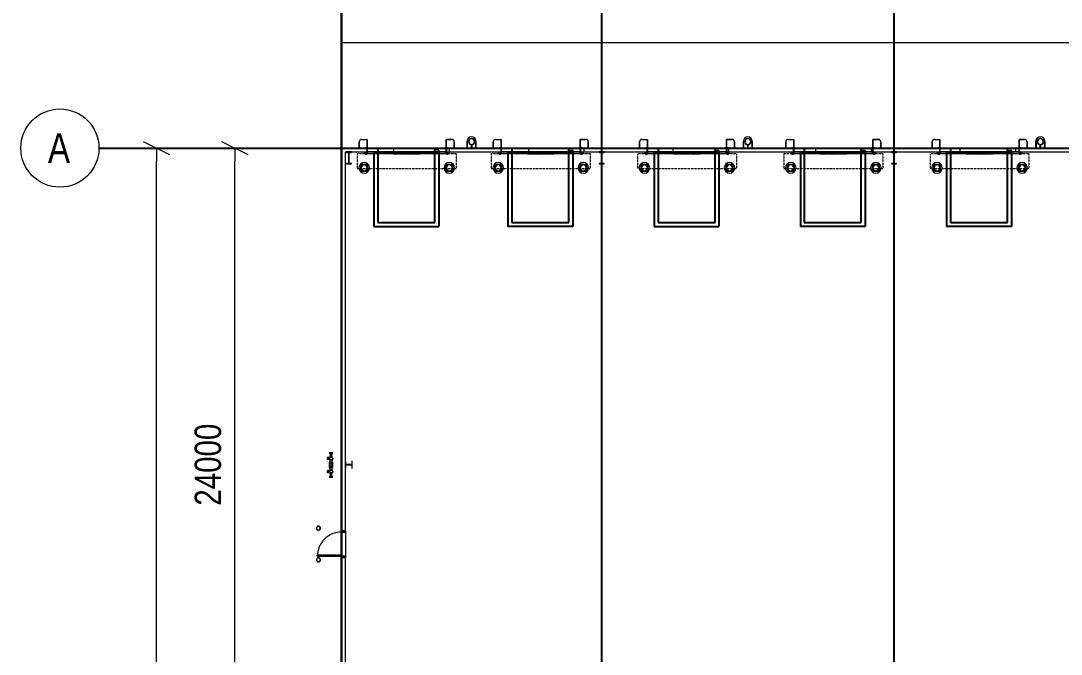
# Model space of a CAD drawing. Header units: millimetres. Extents: x -637480 to 299894, y -125373 to 39000.
# Drawn here: x -12160 to 27282, y -19182 to 4822 of the extents above; entities that cross this region are included whole.
import ezdxf
from ezdxf.enums import TextEntityAlignment as Align

# ---------------------------------------------------------------- set-up
doc = ezdxf.new("R2010")
doc.units = ezdxf.units.MM
for name, pattern in [('Xref building Toll$0$_SBA Dash - Loose', [5, 3, -2]), ('Xref building Toll$0$_SBA Dash - Tight', [1.6, 1, -0.6]), ('Xref building Toll$0$CENTER', [7, 4, -1, 1, -1]), ('Xref building Toll$0$Grid Line', [22.225, 12.7, -3.175, 3.175, -3.175])]:
    doc.linetypes.add(name, pattern=pattern)
for name, color, linetype, lineweight in [('AM_BOR', 4, 'Continuous', 25), ('Xref building Toll$0$A-DETL', 90, 'Continuous', 9), ('Xref building Toll$0$A-DOOR', 31, 'Continuous', 9), ('Xref building Toll$0$A-DOOR-FRAM', 31, 'Continuous', 9), ('Xref building Toll$0$A-DOOR-HDLN', 31, 'Continuous', 9), ('Xref building Toll$0$A-FLOR', 192, 'Continuous', 25), ('Xref building Toll$0$A-GENM', 13, 'Continuous', 9), ('Xref building Toll$0$A-WALL', 113, 'Continuous', 9), ('Xref building Toll$0$annotation - dimensions', 7, 'Continuous', 0), ('Xref building Toll$0$annotation - text', 7, 'Continuous', 0), ('Xref building Toll$0$P-PIPE', 3, 'Continuous', 9), ('Xref building Toll$0$S-COLS', 52, 'Continuous', 9)]:
    doc.layers.add(name, color=color, linetype=linetype, lineweight=lineweight)
doc.layers.add('Xref building Toll$0$S-GRID', color=8, linetype='Continuous')
doc.styles.add('Xref building Toll$0$1 200 sub headings', font='arial.ttf', dxfattribs={"width": 0.821429, "height": 560})
doc.styles.add('Xref building Toll$0$1 500 general', font='arial.ttf', dxfattribs={"width": 0.870588, "height": 850})
doc.styles.add('Xref building Toll$0$1 500 general_0', font='arial.ttf', dxfattribs={"width": 0.870588})
doc.dimstyles.new('Xref building Toll$0$1 500', dxfattribs={"dimtxt": 850, "dimasz": 425, "dimexe": 425, "dimexo": 0.0625, "dimgap": 425, "dimtad": 1, "dimdec": 0, "dimzin": 11, "dimdsep": 46, "dimtxsty": 'Xref building Toll$0$1 500 general', "dimblk": 'Xref building Toll$0$_Oblique_2.0', "dimcen": 0.09, "dimclrd": 256, "dimclre": 256, "dimadec": 4, "dimazin": 3, "dimtfac": 1, "dimtdec": 0, "dimtmove": 2, "dimatfit": 1, "dimldrblk": 'Xref building Toll$0$TerminatorOpen_2.0', "dimfxl": 1700, "dimfxlon": 1, "dimfrac": 2, "dimtolj": 1, "dimtzin": 11, "dimlwd": 0, "dimlwe": 0, "dimarcsym": 0})

# ---------------------------------------------------------------- blocks, each defined once
blk = doc.blocks.new('Xref building Toll$0$AUDIT_I_160727135711-1')
at = {"layer": 'Xref building Toll$0$annotation - text', "linetype": 'Continuous', "lineweight": 13}
blk.add_circle((0, 0), 0.732, dxfattribs=at)
at = {"layer": 'Xref building Toll$0$annotation - text', "style": 'Xref building Toll$0$1 200 sub headings', "width": 0.8}
blk.add_text('A', height=0.556, dxfattribs=at).set_placement((-0.017, 0), align=Align.MIDDLE_CENTER)
blk = doc.blocks.new('Xref building Toll$0$_Oblique_2.0')
at = {"color": 0, "linetype": 'ByBlock', "lineweight": -2}
for p, q in [((0.5, 1), (-0.5, -1)), ((0, 0), (-1, 0))]:
    blk.add_line(p, q, dxfattribs=at)
blk = doc.blocks.new('*D241')
at = {"layer": 'Defpoints', "color": 0, "linetype": 'Continuous', "transparency": 16777216}
for p in [(-310013, 235299), (-300595, 235299), (-303162, 115299)]:
    blk.add_point(p, dxfattribs=at)
at = {"layer": 'Xref building Toll$0$annotation - dimensions', "linetype": 'Continuous', "lineweight": 0, "transparency": 16777216}
for p, q in [((-308013, 235299), (-310513, 235299)), ((-310013, 115799), (-310013, 234799)), ((-308013, 115299), (-310513, 115299))]:
    blk.add_line(p, q, dxfattribs=at)
at = {"layer": 'Xref building Toll$0$annotation - dimensions', "linetype": 'Continuous', "lineweight": 0, "transparency": 16777216, "xscale": 500, "yscale": 500, "zscale": 500}
for p, rotation in [((-310013, 235299), 90), ((-310013, 115299), 270)]:
    blk.add_blockref('Xref building Toll$0$_Oblique_2.0', p, dxfattribs=dict(at, rotation=rotation))
at = {"layer": 'Xref building Toll$0$annotation - dimensions', "color": 0, "linetype": 'Continuous', "lineweight": 0, "transparency": 16777216, "insert": (-311023, 175299), "char_height": 1000, "attachment_point": 5, "rotation": 90, "style": 'Xref building Toll$0$1 500 general_0'}
blk.add_mtext('\\A1;\\H1x;\\W0.8;120000', dxfattribs=at)
blk = doc.blocks.new('Xref building Toll$0$TerminatorOpen_2.0')
at = {"color": 0, "linetype": 'ByBlock', "lineweight": -2}
for q in [(-1, 1), (-1, 0), (-1, -1)]:
    blk.add_line((0, 0), q, dxfattribs=at)
blk = doc.blocks.new('*D237')
at = {"layer": 'Defpoints', "color": 0, "linetype": 'Continuous', "transparency": 16777216}
for p in [(-312188, 235299), (-307043, 235299), (-312188, 211299)]:
    blk.add_point(p, dxfattribs=at)
at = {"layer": 'Xref building Toll$0$annotation - dimensions', "linetype": 'Continuous', "lineweight": 0, "transparency": 16777216}
for p, q in [((-309043, 235299), (-306543, 235299)), ((-307043, 211799), (-307043, 234799)), ((-309043, 211299), (-306543, 211299))]:
    blk.add_line(p, q, dxfattribs=at)
at = {"layer": 'Xref building Toll$0$annotation - dimensions', "linetype": 'Continuous', "lineweight": 0, "transparency": 16777216, "xscale": 500, "yscale": 500, "zscale": 500}
for p, rotation in [((-307043, 235299), 90), ((-307043, 211299), 270)]:
    blk.add_blockref('Xref building Toll$0$_Oblique_2.0', p, dxfattribs=dict(at, rotation=rotation))
at = {"layer": 'Xref building Toll$0$annotation - dimensions', "color": 0, "linetype": 'Continuous', "lineweight": 0, "transparency": 16777216, "insert": (-308054, 223299), "char_height": 1000, "attachment_point": 5, "rotation": 90, "style": 'Xref building Toll$0$1 500 general_0'}
blk.add_mtext('\\A1;\\H1x;\\W0.8;24000', dxfattribs=at)
blk = doc.blocks.new('Xref building Toll$0$_SBA 1SWING SPDoor 01a - 920W x 2040H WD-1991710-MASTER GROUND FLOOR')
at = {"layer": 'Xref building Toll$0$A-DOOR'}
for p, q in [((-500, -75), (-500, 75)), ((-460, 75), (-500, 75)), ((-500, 75), (-500, 75)), ((-460, 75), (-500, 75)), ((-500, 75), (-500, -75)), ((-460, 75), (-460, 75)), ((-460, 75), (-460, -75)), ((-460, -75), (-460, 75)), ((460, 75), (500, 75)), ((460, -75), (460, 75)), ((460, 75), (460, 75)), ((500, 75), (460, 75)), ((460, 75), (460, -75)), ((500, 75), (500, -75)), ((500, 75), (500, 75)), ((500, -75), (500, 75)), ((-500, -75), (-500, -75)), ((-500, -75), (-460, -75)), ((-500, -75), (-460, -75)), ((-460, -75), (-460, -75)), ((420, -75), (420, -995)), ((460, -75), (420, -75)), ((460, -995), (460, -75)), ((500, -75), (460, -75)), ((460, -75), (460, -75)), ((460, -75), (500, -75)), ((500, -75), (500, -75)), ((460, -995), (420, -995))]:
    blk.add_line(p, q, dxfattribs=at)
blk.add_arc((460, -75), 920, 180, 270, dxfattribs=at)
at = {"layer": 'Xref building Toll$0$A-DOOR-HDLN'}
blk.add_line((-460, -75), (460, -75), dxfattribs=at)
blk = doc.blocks.new('Xref building Toll$0$_SBA ROLLER LVDoor_C Clip At Side - 3000W x 3600H-1588130-MASTER GROUND FLOOR')
at = {"layer": 'Xref building Toll$0$A-DOOR', "linetype": 'Xref building Toll$0$_SBA Dash - Tight'}
for p, q in [((-1875, 147), (-1875, 717)), ((-1875, 717), (1875, 717)), ((1875, 147), (1875, 717)), ((-1875, 147), (-1600, 147)), ((1600, 147), (1875, 147))]:
    blk.add_line(p, q, dxfattribs=at)
at = {"layer": 'Xref building Toll$0$A-DOOR'}
for p, q in [((-1625, 118), (-1580, 118)), ((-1625, 113), (-1625, 118)), ((-1625, 118), (-1625, 113)), ((-1580, 118), (-1625, 118)), ((-1625, 118), (-1625, 118)), ((-1575, 113), (-1625, 113)), ((-1625, 113), (-1575, 113)), ((-1625, 113), (-1625, 113)), ((-1580, 138), (-1575, 138)), ((-1580, 118), (-1580, 138)), ((-1580, 138), (-1580, 118)), ((-1575, 138), (-1580, 138)), ((-1580, 138), (-1580, 138)), ((-1580, 118), (-1580, 118)), ((-1575, 138), (-1575, 113)), ((-1575, 113), (-1575, 138)), ((-1575, 138), (-1575, 138)), ((-1575, 113), (-1500, 113)), ((-1575, 101), (-1575, 113)), ((-1575, 113), (-1575, 101)), ((-1500, 113), (-1575, 113)), ((-1575, 113), (-1575, 113)), ((-1575, 113), (-1575, 113)), ((-1518, 101), (-1575, 101)), ((-1575, 101), (-1518, 101)), ((-1575, 101), (-1575, 101)), ((-1568, 147), (1568, 147)), ((-1568, 117), (-1568, 147)), ((1568, 117), (-1568, 117)), ((-1506, -63), (-1506, 89)), ((-1506, 89), (-1506, -63)), ((-1500, 113), (-1500, -87)), ((-1500, -87), (-1500, 113)), ((-1500, 113), (-1500, 113)), ((1500, 113), (1575, 113)), ((1500, -87), (1500, 113)), ((1500, 113), (1500, -87)), ((1575, 113), (1500, 113)), ((1500, 113), (1500, 113)), ((1506, 89), (1506, -63)), ((1506, -63), (1506, 89)), ((1575, 101), (1518, 101)), ((1518, 101), (1575, 101)), ((1568, 147), (1568, 117)), ((1575, 138), (1580, 138)), ((1575, 113), (1575, 138)), ((1575, 138), (1575, 113)), ((1580, 138), (1575, 138)), ((1575, 138), (1575, 138)), ((1575, 113), (1575, 101)), ((1575, 101), (1575, 113)), ((1575, 113), (1575, 113)), ((1625, 113), (1575, 113)), ((1575, 113), (1625, 113)), ((1575, 113), (1575, 113)), ((1575, 101), (1575, 101)), ((1580, 138), (1580, 118)), ((1580, 118), (1580, 138)), ((1580, 138), (1580, 138)), ((1580, 118), (1625, 118)), ((1625, 118), (1580, 118)), ((1580, 118), (1580, 118)), ((1625, 118), (1625, 113)), ((1625, 113), (1625, 118)), ((1625, 118), (1625, 118)), ((1625, 113), (1625, 113)), ((-1575, -75), (-1518, -75)), ((-1575, -87), (-1575, -75)), ((-1575, -75), (-1575, -87)), ((-1518, -75), (-1575, -75)), ((-1575, -75), (-1575, -75)), ((-1500, -87), (-1575, -87)), ((-1575, -87), (-1500, -87)), ((-1575, -87), (-1575, -87)), ((-1500, -87), (-1500, -87)), ((1575, -87), (1500, -87)), ((1500, -87), (1575, -87)), ((1500, -87), (1500, -87)), ((1518, -75), (1575, -75)), ((1575, -75), (1518, -75)), ((1575, -75), (1575, -87)), ((1575, -87), (1575, -75)), ((1575, -75), (1575, -75)), ((1575, -87), (1575, -87))]:
    blk.add_line(p, q, dxfattribs=at)
at = {"layer": 'Xref building Toll$0$A-DOOR', "linetype": 'Xref building Toll$0$CENTER'}
for p, q in [((-501, 147), (0, 147)), ((0, 147), (-501, 147)), ((501, 147), (0, 147)), ((501, 147), (0, 147)), ((-1800, -75), (-1500, -75)), ((-1800, -305), (-1800, -75)), ((-1800, -75), (-1800, -75)), ((-1800, -75), (1800, -75)), ((-1500, -75), (-1800, -75)), ((-1500, -75), (-1500, -405)), ((1500, -405), (1500, -75)), ((1500, -75), (1800, -75)), ((1800, -75), (1500, -75)), ((1800, -75), (1800, -305)), ((1800, -75), (1800, -75)), ((-1500, -405), (-1700, -405)), ((1700, -405), (1500, -405))]:
    blk.add_line(p, q, dxfattribs=at)
at = {"layer": 'Xref building Toll$0$A-DOOR'}
for centre, start, end in [((-1518, 89), 360, 90), ((-1518, 89), 360, 90), ((1518, 89), 90, 180), ((1518, 89), 90, 180), ((-1518, -63), 270, 360), ((-1518, -63), 270, 360), ((1518, -63), 180, 270), ((1518, -63), 180, 270)]:
    blk.add_arc(centre, 12, start, end, dxfattribs=at)
at = {"layer": 'Xref building Toll$0$A-DOOR', "linetype": 'Xref building Toll$0$CENTER'}
for centre, start, end in [((-1700, -305), 180, 270), ((1700, -305), 270, 0)]:
    blk.add_arc(centre, 100, start, end, dxfattribs=at)
at = {"layer": 'Xref building Toll$0$A-DOOR-FRAM', "lineweight": 18}
for p, q in [((-1575, 151), (-1505, 151)), ((-1575, 113), (-1575, 151)), ((-1505, 113), (-1575, 113)), ((-1573, 149), (-1573, 115)), ((-1505, 149), (-1573, 149)), ((-1573, 115), (-1505, 115)), ((-1505, 151), (-1505, 149)), ((-1505, 115), (-1505, 113)), ((1505, 151), (1575, 151)), ((1505, 149), (1505, 151)), ((1573, 149), (1505, 149)), ((1505, 115), (1573, 115)), ((1505, 113), (1505, 115)), ((1575, 113), (1505, 113)), ((1573, 115), (1573, 149)), ((1575, 151), (1575, 113)), ((-1800, -75), (-1500, -75)), ((-1800, -305), (-1800, -75)), ((-1500, -75), (-1500, -405)), ((1500, -75), (1800, -75)), ((1500, -405), (1500, -75)), ((1800, -75), (1800, -305)), ((-1500, -405), (-1700, -405)), ((1700, -405), (1500, -405))]:
    blk.add_line(p, q, dxfattribs=at)
at = {"layer": 'Xref building Toll$0$A-DOOR-FRAM'}
for p, q in [((-1575, 151), (-1575, 113)), ((-1505, 151), (-1575, 151)), ((-1575, 151), (-1575, 151)), ((-1575, 113), (-1505, 113)), ((-1575, 113), (-1575, 113)), ((-1573, 149), (-1505, 149)), ((-1573, 115), (-1573, 149)), ((-1573, 149), (-1573, 149)), ((-1505, 115), (-1573, 115)), ((-1573, 115), (-1573, 115)), ((-1505, 149), (-1505, 151)), ((-1505, 151), (-1505, 151)), ((-1505, 149), (-1505, 149)), ((-1505, 113), (-1505, 115)), ((-1505, 115), (-1505, 115)), ((-1505, 113), (-1505, 113)), ((1505, 151), (1505, 149)), ((1575, 151), (1505, 151)), ((1505, 151), (1505, 151)), ((1505, 149), (1573, 149)), ((1505, 149), (1505, 149)), ((1505, 115), (1505, 113)), ((1573, 115), (1505, 115)), ((1505, 115), (1505, 115)), ((1505, 113), (1575, 113)), ((1505, 113), (1505, 113)), ((1573, 149), (1573, 115)), ((1573, 149), (1573, 149)), ((1573, 115), (1573, 115)), ((1575, 113), (1575, 151)), ((1575, 151), (1575, 151)), ((1575, 113), (1575, 113)), ((-1500, -75), (-1800, -75)), ((-1800, -75), (-1800, -305)), ((-1800, -75), (-1800, -75)), ((-1562, -75), (-1562, -75)), ((1562, -75), (-1562, -75)), ((-1500, -405), (-1500, -75)), ((-1500, -75), (-1500, -75)), ((1500, -75), (1500, -75)), ((1500, -75), (1500, -405)), ((1500, -75), (1800, -75)), ((1562, -75), (1562, -75)), ((1800, -305), (1800, -75)), ((1800, -75), (1800, -75)), ((-1700, -405), (-1500, -405)), ((-1500, -405), (-1500, -405)), ((1700, -405), (1500, -405)), ((1500, -405), (1500, -405))]:
    blk.add_line(p, q, dxfattribs=at)
at = {"layer": 'Xref building Toll$0$A-DOOR-FRAM', "lineweight": 18}
for centre, start, end in [((-1700, -305), 180, 270), ((1700, -305), 270, 0)]:
    blk.add_arc(centre, 100, start, end, dxfattribs=at)
at = {"layer": 'Xref building Toll$0$A-DOOR-FRAM'}
for centre, start, end in [((-1700, -305), 180, 270), ((1700, -305), 270, 0)]:
    blk.add_arc(centre, 100, start, end, dxfattribs=at)
blk = doc.blocks.new('Xref building Toll$0$Removable - Bollard Cast-In - 165 Bollard 1200 high - B2-623364-MASTER GROUND FLOOR')
at = {"layer": 'Xref building Toll$0$A-GENM'}
for p, q in [((122, 187), (-128, 187)), ((-128, 187), (-128, -63)), ((-128, -63), (-128, 187)), ((-128, 187), (122, 187)), ((-128, 187), (-128, 187)), ((122, -63), (122, 187)), ((122, 187), (122, -63)), ((122, 187), (122, 187)), ((-128, -63), (122, -63)), ((122, -63), (-128, -63)), ((-128, -63), (-128, -63)), ((122, -63), (122, -63))]:
    blk.add_line(p, q, dxfattribs=at)
for radius, start, end in [(200, 360, 180), (200, 0, 180), (200, 360, 180), (200, 0, 180), (200, 180, 360), (200, 180, 360), (200, 180, 360), (200, 180, 360), (113, 360, 180), (112, 0, 180), (113, 180, 360), (112, 180, 360)]:
    blk.add_arc((-3, 62), radius, start, end, dxfattribs=at)
blk = doc.blocks.new('Xref building Toll$0$UB-Universal Beam-Column - C1_5_460UB67-1332364-MASTER GROUND FLOOR')
at = {"layer": 'Xref building Toll$0$S-COLS', "lineweight": 18}
for p, q in [((95, 227), (-95, 227)), ((-95, 227), (-95, 214.3)), ((-95, 214.3), (-15.65, 214.3)), ((-4.25, 202.9), (-4.25, -202.9)), ((4.25, -202.9), (4.25, 202.9)), ((15.65, 214.3), (95, 214.3)), ((95, 214.3), (95, 227)), ((-15.65, -214.3), (-95, -214.3)), ((-95, -214.3), (-95, -227)), ((-95, -227), (95, -227)), ((95, -214.3), (15.65, -214.3)), ((95, -227), (95, -214.3))]:
    blk.add_line(p, q, dxfattribs=at)
at = {"layer": 'Xref building Toll$0$S-COLS'}
for p, q in [((-95, 227), (-95, 227)), ((-95, 214.3), (-95, 214.3)), ((95, 227), (95, 227)), ((95, 214.3), (95, 214.3)), ((-95, -214.3), (-95, -214.3)), ((-95, -227), (-95, -227)), ((95, -214.3), (95, -214.3)), ((95, -227), (95, -227))]:
    blk.add_line(p, q, dxfattribs=at)
at = {"layer": 'Xref building Toll$0$S-COLS', "lineweight": 18}
for centre, start, end in [((-15.65, 202.9), 0, 90), ((15.65, 202.9), 90, 180), ((-15.65, -202.9), 270, 0), ((15.65, -202.9), 180, 270)]:
    blk.add_arc(centre, 11.4, start, end, dxfattribs=at)
blk = doc.blocks.new('Xref building Toll$0$UC-Universal Column-Column - C4_5-250UC73-1332365-MASTER GROUND FLOOR')
at = {"layer": 'Xref building Toll$0$S-COLS', "lineweight": 18}
for p, q in [((127, 127), (-127, 127)), ((-127, 127), (-127, 112.8)), ((-127, 112.8), (-18.3, 112.8)), ((-4.3, 98.8), (-4.3, -98.8)), ((4.3, -98.8), (4.3, 98.8)), ((18.3, 112.8), (127, 112.8)), ((127, 112.8), (127, 127)), ((-18.3, -112.8), (-127, -112.8)), ((-127, -112.8), (-127, -127)), ((-127, -127), (127, -127)), ((127, -112.8), (18.3, -112.8)), ((127, -127), (127, -112.8))]:
    blk.add_line(p, q, dxfattribs=at)
at = {"layer": 'Xref building Toll$0$S-COLS'}
for p, q in [((-127, 127), (-127, 127)), ((-127, 112.8), (-127, 112.8)), ((127, 127), (127, 127)), ((127, 112.8), (127, 112.8)), ((-127, -112.8), (-127, -112.8)), ((-127, -127), (-127, -127)), ((127, -112.8), (127, -112.8)), ((127, -127), (127, -127))]:
    blk.add_line(p, q, dxfattribs=at)
at = {"layer": 'Xref building Toll$0$S-COLS', "lineweight": 18}
for centre, start, end in [((-18.3, 98.8), 0, 90), ((18.3, 98.8), 90, 180), ((-18.3, -98.8), 270, 0), ((18.3, -98.8), 180, 270)]:
    blk.add_arc(centre, 14, start, end, dxfattribs=at)
blk = doc.blocks.new('Xref building Toll$0$FIRE_HYDRANT_2593 - FIRE_HYDRANT_2593-1213494-MASTER GROUND FLOOR')
at = {"layer": 'Xref building Toll$0$A-GENM'}
for p, q in [((70, 460), (-70, 460)), ((-70, 450), (-70, 450)), ((-70, 450), (-70, 450)), ((-70, 440), (70, 440)), ((-10, 450), (-10, 380)), ((-10, 450), (10, 450)), ((10, 450), (-10, 450)), ((10, 380), (10, 450)), ((70, 450), (70, 450)), ((70, 450), (70, 450)), ((-113, 285), (-130, 285)), ((-130, 215), (-113, 215)), ((-55, 280), (-113, 280)), ((-113, 220), (-55, 220)), ((-70, 100), (-70, -100)), ((-70, 100), (70, 100)), ((70, 100), (-70, 100)), ((-50, 325), (-50, 299)), ((50, 325), (-50, 325)), ((-50, 325), (50, 325)), ((0, 299), (-50, 299)), ((-50, 299), (0, 299)), ((-50, 201), (-50, 100)), ((0, 201), (-50, 201)), ((-50, 201), (0, 201)), ((50, 100), (-50, 100)), ((-50, 100), (50, 100)), ((-30, 380), (-30, 325)), ((30, 380), (-30, 380)), ((-30, 380), (30, 380)), ((-30, 325), (30, 325)), ((30, 325), (-30, 325)), ((10, 380), (-10, 380)), ((-10, 380), (10, 380)), ((0, 299), (50, 299)), ((50, 299), (0, 299)), ((0, 201), (50, 201)), ((50, 201), (0, 201)), ((30, 325), (30, 380)), ((50, 299), (50, 325)), ((50, 100), (50, 201)), ((70, -100), (70, 100)), ((-113, -215), (-130, -215)), ((-130, -285), (-113, -285)), ((-55, -220), (-113, -220)), ((-113, -280), (-55, -280)), ((-70, -100), (70, -100)), ((70, -100), (-70, -100)), ((-50, -100), (-50, -201)), ((-50, -100), (50, -100)), ((50, -100), (-50, -100)), ((0, -201), (-50, -201)), ((-50, -201), (0, -201)), ((-50, -299), (-50, -325)), ((-50, -299), (0, -299)), ((0, -299), (-50, -299)), ((50, -325), (-50, -325)), ((-50, -325), (50, -325)), ((-30, -325), (-30, -380)), ((-30, -325), (30, -325)), ((30, -325), (-30, -325)), ((30, -380), (-30, -380)), ((-30, -380), (30, -380)), ((-10, -380), (-10, -450)), ((10, -380), (-10, -380)), ((-10, -380), (10, -380)), ((50, -201), (0, -201)), ((0, -201), (50, -201)), ((0, -299), (50, -299)), ((50, -299), (0, -299)), ((10, -450), (10, -380)), ((30, -380), (30, -325)), ((50, -201), (50, -100)), ((50, -325), (50, -299)), ((70, -440), (-70, -440)), ((-70, -450), (-70, -450)), ((-70, -450), (-70, -450)), ((-70, -460), (70, -460)), ((-10, -450), (10, -450)), ((10, -450), (-10, -450)), ((70, -450), (70, -450)), ((70, -450), (70, -450))]:
    blk.add_line(p, q, dxfattribs=at)
at = {"layer": 'Xref building Toll$0$A-GENM', "flags": 128}
for points in [[(-70, 460), (-38, 460), (29, 460), (69, 460), (70, 460)], [(70, 460), (38, 460), (-29, 460), (-69, 460), (-70, 460)], [(70, 440), (38, 440), (-29, 440), (-69, 440), (-70, 440)], [(-70, 440), (-38, 440), (29, 440), (69, 440), (70, 440)], [(-50, 201), (-68, 266), (-50, 299)], [(50, 299), (68, 234), (50, 201)], [(-50, -299), (-68, -234), (-50, -201)], [(50, -201), (68, -266), (50, -299)], [(-70, -440), (-38, -440), (29, -440), (69, -440), (70, -440)], [(70, -440), (38, -440), (-29, -440), (-69, -440), (-70, -440)], [(70, -460), (38, -460), (-29, -460), (-69, -460), (-70, -460)], [(-70, -460), (-38, -460), (29, -460), (69, -460), (70, -460)]]:
    blk.add_lwpolyline(points, dxfattribs=at)
at = {"layer": 'Xref building Toll$0$A-GENM'}
for centre, radius, start, end in [((0, 450), 10, 360, 180), ((0, 450), 10, 0, 180), ((0, 450), 10, 180, 360), ((0, 450), 10, 180, 360), ((0, 0), 60, 0, 180), ((0, 0), 60, 180, 360), ((0, 0), 50, 0, 180), ((0, 0), 50, 0, 180), ((0, 0), 50, 180, 360), ((0, 0), 50, 180, 360), ((0, -450), 10, 360, 180), ((0, -450), 10, 0, 180), ((0, -450), 10, 180, 360), ((0, -450), 10, 180, 360)]:
    blk.add_arc(centre, radius, start, end, dxfattribs=at)
for centre, major_axis, start_param, end_param in [((-130, 250), (0, 35), 0, 3.141593), ((-130, 250), (0, 35), 3.141593, 6.283185), ((-113, 250), (0, 35), 0, 3.141593), ((-113, 250), (0, 30), 0, 3.141593), ((-113, 250), (0, 35), 3.141593, 6.283185), ((-113, 250), (0, 30), 3.141593, 6.283185), ((-55, 250), (0, 30), 0, 3.141593), ((-55, 250), (0, 30), 3.141593, 6.283185), ((-130, -250), (0, 35), 0, 3.141593), ((-130, -250), (0, 35), 3.141593, 6.283185), ((-113, -250), (0, 35), 0, 3.141593), ((-113, -250), (0, 30), 0, 3.141593), ((-113, -250), (0, 35), 3.141593, 6.283185), ((-113, -250), (0, 30), 3.141593, 6.283185), ((-55, -250), (0, 30), 0, 3.141593), ((-55, -250), (0, 30), 3.141593, 6.283185)]:
    blk.add_ellipse(centre, major_axis=major_axis, ratio=0.5, start_param=start_param, end_param=end_param, dxfattribs=at)
for points in [[(60, 0), (60, 3), (59, 8), (59, 13), (58, 16), (57, 18), (57, 20), (56, 22), (54, 25), (53, 28), (52, 31), (50, 33), (48, 36), (45, 40), (40, 45), (34, 50), (27, 53), (22, 56), (18, 57), (14, 59), (9, 59), (5, 60), (0, 60), (-5, 60), (-11, 59), (-17, 58), (-22, 56), (-26, 54), (-30, 52), (-35, 49), (-40, 45), (-45, 40), (-48, 36), (-49, 34), (-50, 32), (-52, 31), (-53, 28), (-54, 25), (-56, 22), (-57, 20), (-57, 18), (-58, 16), (-59, 13), (-59, 8), (-60, 3), (-60, 0)], [(-60, 0), (-60, -3), (-59, -8), (-59, -13), (-58, -16), (-57, -18), (-57, -20), (-56, -22), (-54, -25), (-53, -28), (-52, -31), (-50, -33), (-48, -36), (-45, -40), (-40, -45), (-34, -50), (-28, -53), (-22, -56), (-18, -57), (-14, -58), (-9, -59), (-5, -60), (0, -60), (5, -60), (11, -59), (17, -58), (22, -56), (26, -54), (30, -52), (35, -49), (40, -45), (45, -40), (48, -36), (49, -34), (50, -32), (52, -31), (53, -28), (54, -25), (56, -22), (57, -20), (57, -18), (58, -16), (59, -13), (59, -8), (60, -3), (60, 0)]]:
    blk.add_open_spline(points, degree=3, knots=[0, 0, 0, 0, 0.045455, 0.068182, 0.079545, 0.090909, 0.102273, 0.113636, 0.136364, 0.159091, 0.170455, 0.181818, 0.204545, 0.227273, 0.272727, 0.318182, 0.363636, 0.386364, 0.409091, 0.431818, 0.454545, 0.477273, 0.5, 0.522727, 0.545455, 0.590909, 0.613636, 0.636364, 0.659091, 0.681818, 0.727273, 0.772727, 0.795455, 0.806818, 0.818182, 0.829545, 0.840909, 0.863636, 0.886364, 0.897727, 0.909091, 0.920455, 0.931818, 0.954545, 1, 1, 1, 1], dxfattribs=at)
blk = doc.blocks.new('Xref building Toll$0$DWP_Downpipe - 225mm-1784091-MASTER GROUND FLOOR')
at = {"layer": 'Xref building Toll$0$P-PIPE'}
for radius, start, end in [(113, 0, 180), (112, 0, 180), (113, 180, 360), (112, 180, 0), (107, 0, 180), (108, 360, 180), (107, 180, 360), (108, 180, 360)]:
    blk.add_arc((-34, -236), radius, start, end, dxfattribs=at)
blk = doc.blocks.new('Xref building Toll$0$IVS-GM-DownPipe Cover - DP 225mm-625296-MASTER GROUND FLOOR')
at = {"layer": 'Xref building Toll$0$A-GENM'}
for p, q in [((-165.5, 0), (-165.5, -272)), ((-165.5, -272), (-165.5, 0)), ((-162.5, -275), (-162.5, 0)), ((-162.5, 0), (-162.5, -275)), ((162.5, 0), (162.5, -275)), ((162.5, -275), (162.5, 0)), ((-165.5, -272), (-215.5, -272)), ((-215.5, -272), (-215.5, -275)), ((-215.5, -275), (-215.5, -272)), ((-215.5, -272), (-165.5, -272)), ((-215.5, -272), (-215.5, -272)), ((-215.5, -275), (-162.5, -275)), ((-162.5, -275), (-215.5, -275)), ((-215.5, -275), (-215.5, -275)), ((-165.5, -272), (-165.5, -272)), ((-162.5, -275), (-162.5, -275)), ((162.5, -275), (215.5, -275)), ((215.5, -275), (162.5, -275)), ((162.5, -275), (162.5, -275)), ((165.5, -272), (165.5, 0)), ((165.5, 0), (165.5, -272)), ((215.5, -272), (165.5, -272)), ((165.5, -272), (215.5, -272)), ((165.5, -272), (165.5, -272)), ((215.5, -275), (215.5, -272)), ((215.5, -272), (215.5, -275)), ((215.5, -272), (215.5, -272)), ((215.5, -275), (215.5, -275))]:
    blk.add_line(p, q, dxfattribs=at)
for radius, start in [(165.5, 360), (165.5, 0), (162.5, 0), (162.5, 0)]:
    blk.add_arc((0, 0), radius, start, 180, dxfattribs=at)
blk = doc.blocks.new('Xref building Toll$0$DPS_Downpipe Clamp - D225-1271529-MASTER GROUND FLOOR')
at = {"layer": 'Xref building Toll$0$A-GENM'}
for p, q in [((-3, -251), (-125, -251)), ((-125, -251), (-125, -256)), ((-125, -256), (-125, -251)), ((-125, -251), (-3, -251)), ((-125, -251), (-125, -251)), ((-125, -256), (125, -256)), ((125, -256), (-125, -256)), ((-125, -256), (-125, -256)), ((-3, -117), (-3, -251)), ((-3, -251), (-3, -117)), ((-3, -117), (-3, -117)), ((-3, -251), (-3, -251)), ((3, -251), (3, -117)), ((3, -117), (3, -251)), ((3, -117), (3, -117)), ((125, -251), (3, -251)), ((3, -251), (125, -251)), ((3, -251), (3, -251)), ((125, -256), (125, -251)), ((125, -251), (125, -256)), ((125, -251), (125, -251)), ((125, -256), (125, -256))]:
    blk.add_line(p, q, dxfattribs=at)
for radius, start, end in [(118, 271.2192, 268.7808), (118, 271.2192, 268.7808), (113, 360, 180), (113, 180, 360), (112, 0, 180), (112, 180, 360)]:
    blk.add_arc((0, 0), radius, start, end, dxfattribs=at)
blk = doc.blocks.new('Xref building Toll$0$UB-Universal Beam-Column - C1_5_460UB67-1338434-MASTER GROUND FLOOR')
at = {"layer": 'Xref building Toll$0$S-COLS', "lineweight": 18}
for p, q in [((95, 227), (-95, 227)), ((-95, 227), (-95, 214.3)), ((-95, 214.3), (-15.65, 214.3)), ((-4.25, 202.9), (-4.25, -202.9)), ((4.25, -202.9), (4.25, 202.9)), ((15.65, 214.3), (95, 214.3)), ((95, 214.3), (95, 227)), ((-15.65, -214.3), (-95, -214.3)), ((-95, -214.3), (-95, -227)), ((-95, -227), (95, -227)), ((95, -214.3), (15.65, -214.3)), ((95, -227), (95, -214.3))]:
    blk.add_line(p, q, dxfattribs=at)
at = {"layer": 'Xref building Toll$0$S-COLS'}
for p, q in [((-95, 227), (-95, 227)), ((-95, 214.3), (-95, 214.3)), ((95, 227), (95, 227)), ((95, 214.3), (95, 214.3)), ((-95, -214.3), (-95, -214.3)), ((-95, -227), (-95, -227)), ((95, -214.3), (95, -214.3)), ((95, -227), (95, -227))]:
    blk.add_line(p, q, dxfattribs=at)
at = {"layer": 'Xref building Toll$0$S-COLS', "lineweight": 18}
for centre, start, end in [((-15.65, 202.9), 0, 90), ((15.65, 202.9), 90, 180), ((-15.65, -202.9), 270, 0), ((15.65, -202.9), 180, 270)]:
    blk.add_arc(centre, 11.4, start, end, dxfattribs=at)
blk = doc.blocks.new('Xref building Toll$0$BLD_External 02 - 150 Bollard 1200 high-1719495-MASTER GROUND FLOOR')
at = {"layer": 'Xref building Toll$0$A-GENM'}
for radius, start, end in [(78, 360, 180), (78, 0, 180), (78, 360, 180), (78, 0, 180), (78, 180, 360), (78, 180, 360), (78, 180, 360), (78, 180, 360), (75, 0, 180), (75, 0, 180), (75, 0, 180), (75, 0, 180), (75, 360, 180), (75, 360, 180), (75, 0, 180), (75, 180, 0), (75, 180, 360), (75, 180, 0), (75, 180, 360), (75, 180, 360), (75, 180, 360), (75, 180, 360), (69, 0, 180), (69, 0, 180), (69, 0, 180), (69, 0, 180), (69, 180, 360), (69, 180, 360), (69, 180, 0), (69, 180, 360)]:
    blk.add_arc((-3, 62), radius, start, end, dxfattribs=at)
blk = doc.blocks.new('Xref building Toll$0$Toll Grids')
at = {"layer": 'Xref building Toll$0$S-GRID', "linetype": 'Xref building Toll$0$Grid Line'}
for p, q in [((0, -125373.3), (0, 36031.5)), ((9861, -125373.3), (9861, 36031.5)), ((20948, -125373.3), (20948, 36031.5)), ((-9195.8, 0), (280997.7, 0))]:
    blk.add_line(p, q, dxfattribs=at)
at = {"layer": 'Xref building Toll$0$annotation - text', "xscale": 2025, "yscale": 2025, "zscale": 2025}
blk.add_blockref('Xref building Toll$0$AUDIT_I_160727135711-1', (-10677.8, 0), dxfattribs=at)
at = {"layer": 'Xref building Toll$0$annotation - dimensions', "linetype": 'Continuous', "lineweight": 0}
for base, p1, p2, picture, middle in [((-4050.9, 0), (-9195.8, -24000), (-9195.8, 0), '*D237', (-5061.4, -12000)), ((-7020, 0), (-169.2, -120000), (2397.6, 0), '*D241', (-8030.6, -60000))]:
    dim = blk.add_linear_dim(base=base, p1=p1, p2=p2, angle=90, text='\\H1x;\\W0.8;<>', dimstyle='Xref building Toll$0$1 500', override={"dimtxt": 1000, "dimasz": 500, "dimexe": 500, "dimgap": 500, "dimtxsty": 'Xref building Toll$0$1 500 general_0', "dimatfit": 3, "dimfxl": 2000}, dxfattribs=at)
    dim.commit()
    dim.dimension.update_dxf_attribs({"geometry": picture, "text_midpoint": middle, "insert": (302992.6, -235298.7)})
blk = doc.blocks.new('Xref building Toll')
at = {"layer": 'Xref building Toll$0$A-DETL', "linetype": 'Xref building Toll$0$_SBA Dash - Loose'}
for p, q in [((0, 4000), (54509, 4000)), ((0, 0), (0, 4000))]:
    blk.add_line(p, q, dxfattribs=at)
at = {"layer": 'Xref building Toll$0$A-FLOR'}
for p, q in [((0, 29000), (0, -120000)), ((0, 0), (1372.5, 0)), ((1222.5, -150), (3682.5, -150)), ((1222.5, -150), (1222.5, -2970)), ((1372.5, 0), (1372.5, -2820)), ((3532.5, -2820), (3532.5, 0)), ((3532.5, 0), (6452.5, 0)), ((3682.5, -150), (3682.5, -2970)), ((6302.5, -150), (8762.5, -150)), ((6302.5, -150), (6302.5, -2970)), ((6452.5, 0), (6452.5, -2820)), ((8612.5, -2820), (8612.5, 0)), ((8612.5, 0), (11997.5, 0)), ((8762.5, -150), (8762.5, -2970)), ((11847.5, -150), (14307.5, -150)), ((11847.5, -150), (11847.5, -2970)), ((11997.5, 0), (11997.5, -2820)), ((14157.5, -2820), (14157.5, 0)), ((14157.5, 0), (17542.5, 0)), ((14307.5, -150), (14307.5, -2970)), ((17392.5, -150), (19852.5, -150)), ((17392.5, -150), (17392.5, -2970)), ((17542.5, 0), (17542.5, -2820)), ((19702.5, -2820), (19702.5, 0)), ((19702.5, 0), (23087.8, 0)), ((19852.5, -150), (19852.5, -2970)), ((22937.8, -150), (25397.8, -150)), ((22937.8, -150), (22937.8, -2970)), ((23087.8, 0), (23087.8, -2820)), ((25247.8, -2820), (25247.8, 0)), ((25247.8, 0), (28633.3, 0)), ((25397.8, -150), (25397.8, -2970)), ((1222.5, -2970), (3682.5, -2970)), ((1372.5, -2820), (3532.5, -2820)), ((8762.5, -2970), (6302.5, -2970)), ((6452.5, -2820), (8612.5, -2820)), ((11847.5, -2970), (14307.5, -2970)), ((11997.5, -2820), (14157.5, -2820)), ((19852.5, -2970), (17392.5, -2970)), ((17542.5, -2820), (19702.5, -2820)), ((25397.8, -2970), (22937.8, -2970)), ((23087.8, -2820), (25247.8, -2820))]:
    blk.add_line(p, q, dxfattribs=at)
at = {"layer": 'Xref building Toll$0$A-WALL', "lineweight": 18}
for p, q in [((150, -14512), (150, -150)), ((150, -150), (964.7, -150)), ((964.7, -150), (964.7, 0)), ((3976.7, 0), (3976.7, -150)), ((3976.7, -150), (6044.7, -150)), ((6044.7, -150), (6044.7, 0)), ((9056.7, 0), (9056.7, -150)), ((9056.7, -150), (11589.7, -150)), ((11589.7, -150), (11589.7, 0)), ((14601.7, 0), (14601.7, -150)), ((14601.7, -150), (17134.7, -150)), ((17134.7, -150), (17134.7, 0)), ((20146.7, 0), (20146.7, -150)), ((20146.7, -150), (22680, -150)), ((22680, -150), (22680, 0)), ((25692, 0), (25692, -150)), ((25692, -150), (28225.5, -150)), ((0, -14512), (150, -14512)), ((150, -15512), (0, -15512)), ((150, -46062), (150, -15512))]:
    blk.add_line(p, q, dxfattribs=at)
at = {"layer": 'Xref building Toll$0$A-WALL'}
for p, q in [((1222.5, -150), (964.7, -150)), ((1984.2, -150), (1984.2, 0)), ((3682.5, -75), (3532.5, -75)), ((3682.5, -75), (3682.5, -150)), ((3976.7, -150), (3682.5, -150)), ((4092.4, -150), (4092.4, 0)), ((6302.5, -150), (6044.7, -150)), ((7094.2, -150), (7094.2, 0)), ((8612.5, -75), (8762.5, -75)), ((8762.5, -75), (8762.5, -150)), ((9056.7, -150), (8762.5, -150)), ((9202.4, -150), (9202.4, 0)), ((11847.5, -150), (11589.7, -150)), ((12570.9, -150), (12570.9, 0)), ((14157.5, -75), (14307.5, -75)), ((14307.5, -75), (14307.5, -150)), ((14601.7, -150), (14307.5, -150)), ((14679.1, -150), (14679.1, 0)), ((20146.7, -150), (17134.7, -150)), ((17980.9, -150), (17980.9, 0)), ((19702.5, -75), (19852.5, -75)), ((19852.5, -75), (19852.5, -150)), ((20089.1, -150), (20089.1, 0)), ((25692, -150), (22680, -150)), ((23457.6, -150), (23457.6, 0)), ((25247.8, -75), (25397.8, -75)), ((25397.8, -75), (25397.8, -150)), ((25565.8, -150), (25565.8, 0)), ((150, -14512), (150, -15512))]:
    blk.add_line(p, q, dxfattribs=at)
blk.add_blockref('Xref building Toll$0$Toll Grids', (0, 0))
at = {"layer": 'Xref building Toll$0$A-DOOR'}
for name, p, rotation in [('Xref building Toll$0$_SBA ROLLER LVDoor_C Clip At Side - 3000W x 3600H-1588130-MASTER GROUND FLOOR', (7550.7, -75), 180), ('Xref building Toll$0$_SBA ROLLER LVDoor_C Clip At Side - 3000W x 3600H-1588130-MASTER GROUND FLOOR', (13095.7, -75), 180), ('Xref building Toll$0$_SBA ROLLER LVDoor_C Clip At Side - 3000W x 3600H-1588130-MASTER GROUND FLOOR', (18640.7, -75), 180), ('Xref building Toll$0$_SBA ROLLER LVDoor_C Clip At Side - 3000W x 3600H-1588130-MASTER GROUND FLOOR', (24186, -75), 180), ('Xref building Toll$0$_SBA 1SWING SPDoor 01a - 920W x 2040H WD-1991710-MASTER GROUND FLOOR', (75, -15012), 270)]:
    blk.add_blockref(name, p, dxfattribs=dict(at, rotation=rotation))
at = {"layer": 'Xref building Toll$0$A-DOOR-FRAM', "rotation": 180}
blk.add_blockref('Xref building Toll$0$_SBA ROLLER LVDoor_C Clip At Side - 3000W x 3600H-1588130-MASTER GROUND FLOOR', (2470.7, -75), dxfattribs=at)
at = {"layer": 'Xref building Toll$0$A-GENM'}
for name, p in [('Xref building Toll$0$IVS-GM-DownPipe Cover - DP 225mm-625296-MASTER GROUND FLOOR', (4930.5, 263.8)), ('Xref building Toll$0$IVS-GM-DownPipe Cover - DP 225mm-625296-MASTER GROUND FLOOR', (15404.5, 263.8)), ('Xref building Toll$0$IVS-GM-DownPipe Cover - DP 225mm-625296-MASTER GROUND FLOOR', (26491.5, 263.8)), ('Xref building Toll$0$DPS_Downpipe Clamp - D225-1271529-MASTER GROUND FLOOR', (4930.5, 244.5)), ('Xref building Toll$0$DPS_Downpipe Clamp - D225-1271529-MASTER GROUND FLOOR', (15404.5, 244.5)), ('Xref building Toll$0$DPS_Downpipe Clamp - D225-1271529-MASTER GROUND FLOOR', (26491.5, 244.5)), ('Xref building Toll$0$Removable - Bollard Cast-In - 165 Bollard 1200 high - B2-623364-MASTER GROUND FLOOR', (861.5, -812.4)), ('Xref building Toll$0$Removable - Bollard Cast-In - 165 Bollard 1200 high - B2-623364-MASTER GROUND FLOOR', (4087.2, -812.4)), ('Xref building Toll$0$Removable - Bollard Cast-In - 165 Bollard 1200 high - B2-623364-MASTER GROUND FLOOR', (5941.5, -812.4)), ('Xref building Toll$0$Removable - Bollard Cast-In - 165 Bollard 1200 high - B2-623364-MASTER GROUND FLOOR', (9167.2, -812.4)), ('Xref building Toll$0$Removable - Bollard Cast-In - 165 Bollard 1200 high - B2-623364-MASTER GROUND FLOOR', (11486.5, -812.4)), ('Xref building Toll$0$Removable - Bollard Cast-In - 165 Bollard 1200 high - B2-623364-MASTER GROUND FLOOR', (14712.2, -812.4)), ('Xref building Toll$0$Removable - Bollard Cast-In - 165 Bollard 1200 high - B2-623364-MASTER GROUND FLOOR', (17031.5, -812.4)), ('Xref building Toll$0$Removable - Bollard Cast-In - 165 Bollard 1200 high - B2-623364-MASTER GROUND FLOOR', (20257.2, -812.4)), ('Xref building Toll$0$Removable - Bollard Cast-In - 165 Bollard 1200 high - B2-623364-MASTER GROUND FLOOR', (22576.8, -812.4)), ('Xref building Toll$0$Removable - Bollard Cast-In - 165 Bollard 1200 high - B2-623364-MASTER GROUND FLOOR', (25802.5, -812.4)), ('Xref building Toll$0$FIRE_HYDRANT_2593 - FIRE_HYDRANT_2593-1213494-MASTER GROUND FLOOR', (-400, -12012))]:
    blk.add_blockref(name, p, dxfattribs=at)
at = {"layer": 'Xref building Toll$0$A-GENM', "rotation": 270.0000000000001}
for p in [(-937.4, -14411.1), (-937.4, -15611.1)]:
    blk.add_blockref('Xref building Toll$0$BLD_External 02 - 150 Bollard 1200 high-1719495-MASTER GROUND FLOOR', p, dxfattribs=at)
at = {"layer": 'Xref building Toll$0$P-PIPE', "rotation": 180}
for p in [(4897, 8.6), (15371, 8.6), (26458, 8.6)]:
    blk.add_blockref('Xref building Toll$0$DWP_Downpipe - 225mm-1784091-MASTER GROUND FLOOR', p, dxfattribs=at)
at = {"layer": 'Xref building Toll$0$S-COLS'}
for name, p in [('Xref building Toll$0$UB-Universal Beam-Column - C1_5_460UB67-1332364-MASTER GROUND FLOOR', (277, -377)), ('Xref building Toll$0$UB-Universal Beam-Column - C1_5_460UB67-1338434-MASTER GROUND FLOOR', (9861, -377)), ('Xref building Toll$0$UB-Universal Beam-Column - C1_5_460UB67-1338434-MASTER GROUND FLOOR', (20948, -377))]:
    blk.add_blockref(name, p, dxfattribs=at)
at = {"layer": 'Xref building Toll$0$S-COLS', "rotation": 89.99999999999991}
blk.add_blockref('Xref building Toll$0$UC-Universal Column-Column - C4_5-250UC73-1332365-MASTER GROUND FLOOR', (277, -12000), dxfattribs=at)

msp = doc.modelspace()

# ---------------------------------------------------------------- block references
at = {"layer": 'AM_BOR'}
msp.add_blockref('Xref building Toll', (0, 0), dxfattribs=at)

doc.saveas('drawing.dxf')
